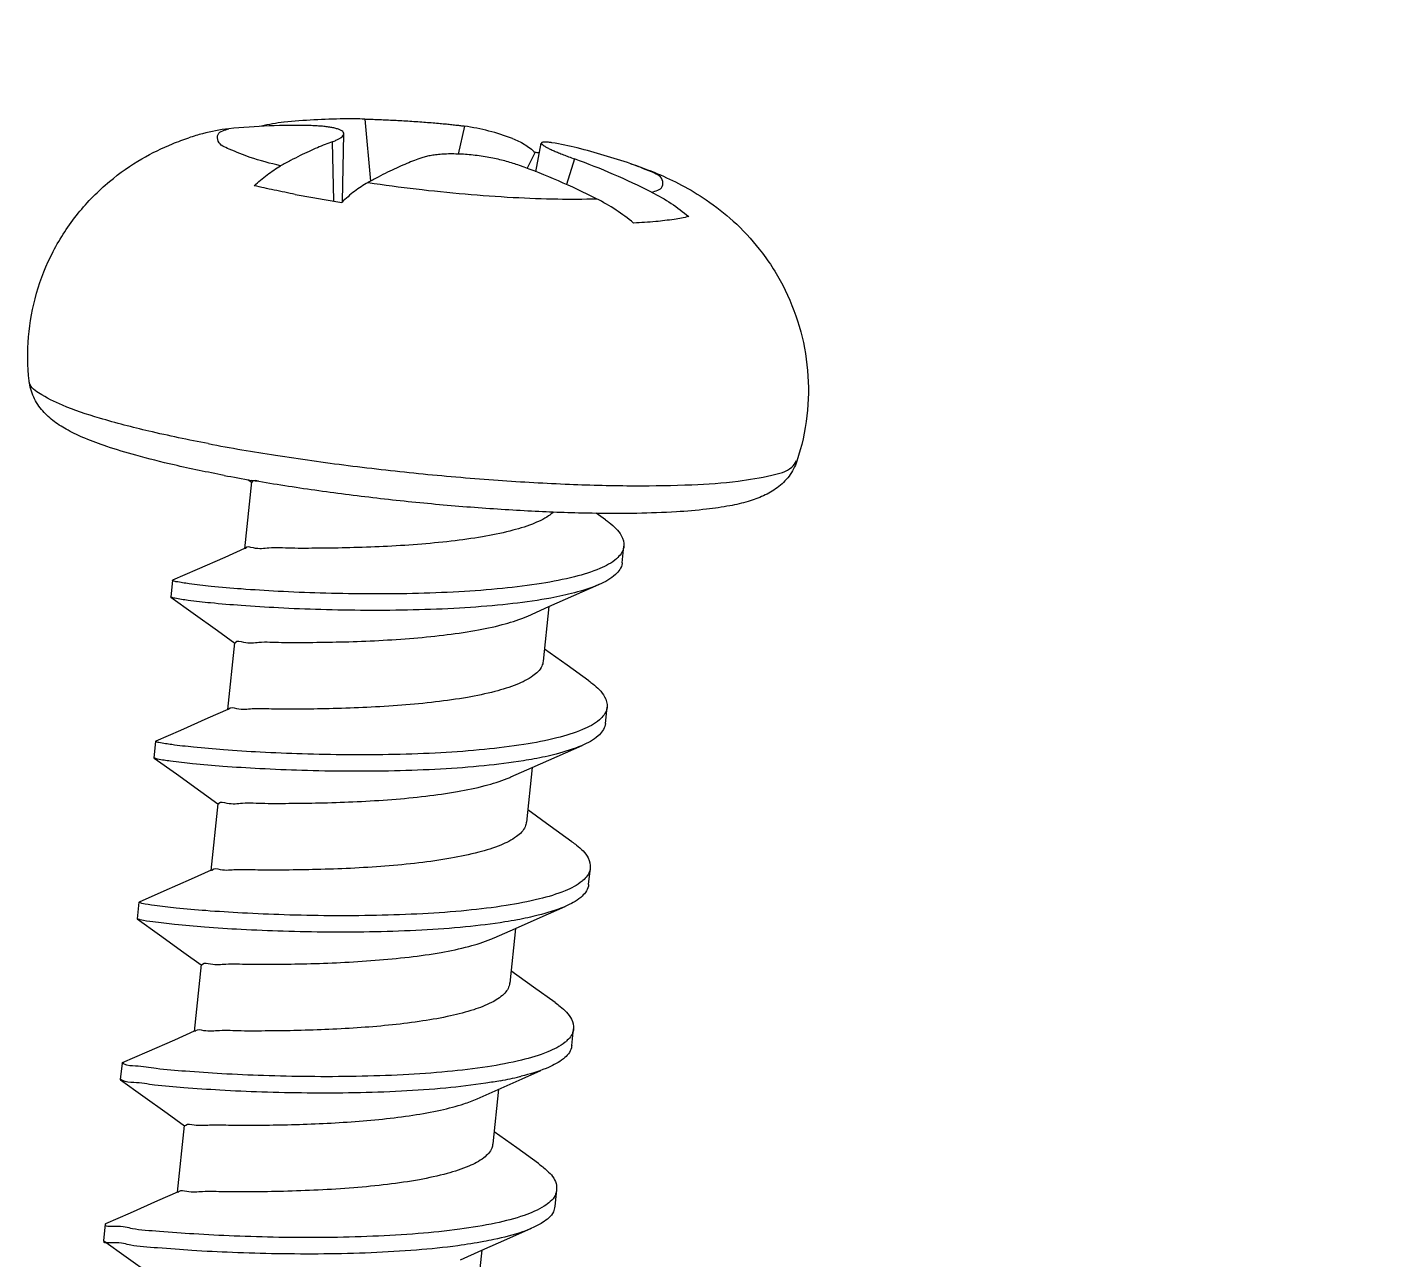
# Model space of a CAD drawing. Header units: millimetres. Extents: x -2947 to 97, y -3022 to 322.
# Drawn here: x -1383.73 to -1374.53, y -1985.04 to -1976.74 of the extents above; entities that cross this region are included whole.
import ezdxf

# ---------------------------------------------------------------- set-up
doc = ezdxf.new("R2010")
doc.units = ezdxf.units.MM
doc.layers.get('0').update_dxf_attribs({"linetype": 'CONTINUOUS'})

msp = doc.modelspace()

# ---------------------------------------------------------------- linework, layer by layer
at = {"color": 7}
for p, q in [((-1381.4577, -1977.3566), (-1381.4209, -1977.7754)), ((-1380.787, -1977.4041), (-1380.8293, -1977.5925)), ((-1381.6773, -1977.5096), (-1381.6696, -1977.9082)), ((-1381.6081, -1977.9127), (-1381.6001, -1977.4553)), ((-1380.3068, -1977.711), (-1380.2699, -1977.5178)), ((-1380.3649, -1977.6887), (-1380.3111, -1977.5814)), ((-1380.0462, -1977.6251), (-1380.0999, -1977.7976)), ((-1382.222, -1979.8003), (-1382.2689, -1980.2498)), ((-1382.2459, -1979.7838), (-1382.2209, -1979.8019)), ((-1379.8372, -1980.0559), (-1379.9001, -1980.011)), ((-1382.2675, -1980.2485), (-1382.4013, -1980.3081)), ((-1382.2614, -1980.247), (-1382.2626, -1980.25)), ((-1379.725, -1980.3441), (-1379.7134, -1980.2333)), ((-1382.4013, -1980.3081), (-1382.5861, -1980.3897)), ((-1382.7538, -1980.4637), (-1382.7653, -1980.5745)), ((-1382.7538, -1980.4637), (-1382.7525, -1980.4626)), ((-1382.5861, -1980.3897), (-1382.7525, -1980.4626)), ((-1380.2183, -1980.6397), (-1380.0503, -1980.5655)), ((-1380.0503, -1980.5655), (-1379.8827, -1980.4921)), ((-1382.7643, -1980.576), (-1382.7653, -1980.5745)), ((-1382.7643, -1980.576), (-1382.6139, -1980.6835)), ((-1380.3617, -1980.7035), (-1380.2183, -1980.6397)), ((-1380.2183, -1980.6397), (-1380.2567, -1981.0075)), ((-1382.6139, -1980.6835), (-1382.4499, -1980.8015)), ((-1382.4499, -1980.8015), (-1382.334, -1980.8856)), ((-1382.3351, -1980.8839), (-1382.382, -1981.3335)), ((-1380.0965, -1981.035), (-1380.2482, -1980.9259)), ((-1379.9503, -1981.1395), (-1380.0965, -1981.035)), ((-1382.5143, -1981.3917), (-1382.6991, -1981.4733)), ((-1382.3806, -1981.3321), (-1382.5143, -1981.3917)), ((-1382.374, -1981.3306), (-1382.3756, -1981.3339)), ((-1379.8381, -1981.4277), (-1379.8265, -1981.3169)), ((-1382.6991, -1981.4733), (-1382.8656, -1981.5462)), ((-1382.8668, -1981.5473), (-1382.8784, -1981.6582)), ((-1382.8668, -1981.5473), (-1382.8656, -1981.5462)), ((-1380.1634, -1981.6491), (-1379.9958, -1981.5757)), ((-1382.8774, -1981.6596), (-1382.8784, -1981.6582)), ((-1382.8774, -1981.6596), (-1382.727, -1981.7672)), ((-1380.3314, -1981.7233), (-1380.1634, -1981.6491)), ((-1380.4748, -1981.7872), (-1380.3314, -1981.7233)), ((-1380.3314, -1981.7233), (-1380.3698, -1982.0912)), ((-1382.727, -1981.7672), (-1382.563, -1981.8852)), ((-1382.563, -1981.8852), (-1382.4471, -1981.9692)), ((-1382.4482, -1981.9675), (-1382.4951, -1982.4171)), ((-1380.2096, -1982.1186), (-1380.3613, -1982.0095)), ((-1380.0634, -1982.2232), (-1380.2096, -1982.1186)), ((-1379.9512, -1982.5114), (-1379.9396, -1982.4005)), ((-1382.6274, -1982.4753), (-1382.8122, -1982.5569)), ((-1382.4936, -1982.4157), (-1382.6274, -1982.4753)), ((-1382.8122, -1982.5569), (-1382.9787, -1982.6298)), ((-1382.9799, -1982.631), (-1382.9915, -1982.7418)), ((-1382.9799, -1982.631), (-1382.9787, -1982.6298)), ((-1380.2765, -1982.7327), (-1380.1089, -1982.6594)), ((-1382.9905, -1982.7432), (-1382.9915, -1982.7418)), ((-1382.9905, -1982.7432), (-1382.84, -1982.8508)), ((-1380.4445, -1982.8069), (-1380.2765, -1982.7327)), ((-1382.84, -1982.8508), (-1382.676, -1982.9688)), ((-1380.5879, -1982.8708), (-1380.4445, -1982.8069)), ((-1380.4445, -1982.8069), (-1380.4829, -1983.1748)), ((-1382.676, -1982.9688), (-1382.5601, -1983.0528)), ((-1382.5613, -1983.0512), (-1382.6082, -1983.5007)), ((-1380.3226, -1983.2023), (-1380.4744, -1983.0931)), ((-1380.1765, -1983.3068), (-1380.3226, -1983.2023)), ((-1382.6067, -1983.4993), (-1382.7405, -1983.559)), ((-1380.0642, -1983.595), (-1380.0527, -1983.4842)), ((-1382.7405, -1983.559), (-1382.9253, -1983.6405)), ((-1382.9253, -1983.6405), (-1383.0917, -1983.7134)), ((-1383.093, -1983.7146), (-1383.1046, -1983.8254)), ((-1383.093, -1983.7146), (-1383.0917, -1983.7134)), ((-1380.3997, -1983.8208), (-1380.2725, -1983.7651)), ((-1380.222, -1983.743), (-1380.2382, -1983.7498)), ((-1383.1036, -1983.8268), (-1383.1046, -1983.8254)), ((-1383.1036, -1983.8268), (-1382.9531, -1983.9344)), ((-1380.6019, -1983.9102), (-1380.3997, -1983.8208)), ((-1382.9531, -1983.9344), (-1382.7891, -1984.0524)), ((-1380.701, -1983.9544), (-1380.6019, -1983.9102)), ((-1380.5576, -1983.8906), (-1380.596, -1984.2584)), ((-1382.7891, -1984.0524), (-1382.6732, -1984.1364)), ((-1382.6744, -1984.1348), (-1382.7213, -1984.5843)), ((-1380.4357, -1984.2859), (-1380.5874, -1984.1767)), ((-1380.2895, -1984.3904), (-1380.4357, -1984.2859)), ((-1382.7198, -1984.583), (-1382.8536, -1984.6426)), ((-1380.1773, -1984.6786), (-1380.1658, -1984.5678)), ((-1382.8536, -1984.6426), (-1383.0384, -1984.7242)), ((-1383.2061, -1984.7982), (-1383.2177, -1984.909)), ((-1383.2061, -1984.7982), (-1383.2048, -1984.797)), ((-1383.0384, -1984.7242), (-1383.2048, -1984.797)), ((-1380.5026, -1984.9), (-1380.3351, -1984.8266)), ((-1383.2167, -1984.9104), (-1383.2177, -1984.909)), ((-1383.2167, -1984.9104), (-1383.0662, -1985.018)), ((-1380.8141, -1985.038), (-1380.6707, -1984.9742)), ((-1380.6707, -1984.9742), (-1380.7091, -1985.342)), ((-1380.6707, -1984.9742), (-1380.5026, -1984.9)), ((-1383.0662, -1985.018), (-1382.9022, -1985.136))]:
    msp.add_line(p, q, dxfattribs=at)
for centre, radius, start, end in [((-1382.2607, -1978.5204), 1.1041, 95.88624, 105.19981), ((-1381.9333, -1981.6916), 4.2922, 88.60915, 95.89235), ((-1381.8892, -1978.4766), 1.1044, 95.88722, 103.91871), ((-1381.5622, -1981.6424), 4.287, 90.48299, 95.89534), ((-1381.5618, -1981.6635), 4.3081, 88.61515, 90.48567), ((-1381.0229, -1978.9927), 1.606, 69.64445, 81.55399), ((-1382.0708, -1979.2206), 1.8296, 105.19044, 108.227), ((-1380.4323, -1979.0967), 1.5978, 75.32328, 81.57089), ((-1381.9833, -1988.2893), 10.8377, 80.97289, 81.12395), ((-1381.6772, -1982.1228), 4.7844, 63.29364, 70.06871), ((-1381.5474, -1983.3553), 6, 71.73994, 75.32629), ((-1382.0486, -1982.1668), 4.7844, 63.29364, 70.06871), ((-1380.1325, -1968.3897), 9.6421, 259.27894, 261.16355), ((-1380.2321, -1968.3157), 11.6451, 259.24069, 260.16986), ((-1380.1743, -1982.2751), 0.2791, 310.17378, 311.35923), ((-1380.2868, -1983.3572), 0.2799, 309.27831, 311.22162), ((-1380.977, -1981.4868), 2.3856, 280.44639, 283.6252), ((-1380.8918, -1981.8492), 2.0133, 283.70024, 283.98341)]:
    msp.add_arc(centre, radius, start, end, dxfattribs=at)
for points, start_tangent, end_tangent in [([(-1317.1107, -1945.9238), (-1335.1176, -1957.6048), (-1351.0873, -1968.8553), (-1366.0505, -1980.3208), (-1380.5586, -1992.4948)], (-0.848939, -0.528491), (-0.750341, -0.661051)), ([(-1378.4646, -1989.6319), (-1374.2519, -1986.0681), (-1365.8385, -1979.2323), (-1357.063, -1972.4609), (-1347.9309, -1965.7579), (-1338.4477, -1959.1271), (-1328.6195, -1952.5723), (-1318.4522, -1946.0974)], (0.758958, 0.651139), (0.848939, 0.528491)), ([(-1382.0256, -1977.6719), (-1382.2299, -1977.6147), (-1382.372, -1977.5584), (-1382.4452, -1977.5059), (-1382.4459, -1977.4597), (-1382.374, -1977.422)], (-0.971348, 0.237662), (0.956396, 0.292072)), ([(-1381.6001, -1977.4554), (-1381.6007, -1977.4505), (-1381.6067, -1977.4412), (-1381.6186, -1977.4326), (-1381.6365, -1977.4249), (-1381.6596, -1977.4181), (-1381.687, -1977.4125), (-1381.7177, -1977.4081), (-1381.7513, -1977.4046), (-1381.7883, -1977.4022), (-1381.8291, -1977.4006)], (0.019794, 0.999804), (-0.999708, 0.024156)), ([(-1381.4577, -1977.3566), (-1381.4142, -1977.3578), (-1381.3694, -1977.3594), (-1381.3229, -1977.3613), (-1381.274, -1977.3636), (-1381.2222, -1977.3663), (-1381.1686, -1977.3694), (-1381.1147, -1977.3729), (-1381.0619, -1977.3767), (-1381.0108, -1977.3806), (-1380.9628, -1977.3847), (-1380.9191, -1977.3887), (-1380.8803, -1977.3926), (-1380.8456, -1977.3965), (-1380.84, -1977.3971)], (0.999708, -0.024156), (0.993029, -0.117869)), ([(-1380.84, -1977.3971), (-1380.8146, -1977.4003), (-1380.787, -1977.4041)], (0.993029, -0.117869), (0.989199, -0.14658)), ([(-1383.7183, -1979.1201), (-1383.7227, -1978.8241), (-1383.6688, -1978.53), (-1383.5566, -1978.2485), (-1383.3883, -1977.9913), (-1383.1771, -1977.7768), (-1382.9591, -1977.6241), (-1382.7523, -1977.5228), (-1382.6431, -1977.4827)], (-0.111777, 0.993733), (0.949717, 0.31311)), ([(-1381.6773, -1977.5096), (-1381.7255, -1977.5281), (-1381.7778, -1977.5496), (-1381.834, -1977.5744), (-1381.8941, -1977.6028), (-1381.958, -1977.6352), (-1382.0256, -1977.6719)], (-0.937597, -0.347724), (-0.872025, -0.489461)), ([(-1381.6773, -1977.5096), (-1381.6525, -1977.4995), (-1381.6327, -1977.4897), (-1381.6174, -1977.48), (-1381.6067, -1977.4702), (-1381.6009, -1977.4603), (-1381.6001, -1977.4554)], (0.937597, 0.347724), (0.019794, 0.999804)), ([(-1380.4643, -1977.487), (-1380.3833, -1977.5268), (-1380.3111, -1977.5814)], (0.937831, -0.347093), (0.743658, -0.66856)), ([(-1380.2697, -1977.5178), (-1380.2691, -1977.5217), (-1380.2629, -1977.5286), (-1380.2509, -1977.5372), (-1380.2333, -1977.5473), (-1380.2106, -1977.5587), (-1380.1839, -1977.5709), (-1380.1542, -1977.5836), (-1380.1215, -1977.5967), (-1380.0857, -1977.6105), (-1380.0462, -1977.6251)], (-0.108921, -0.99405), (0.940272, -0.340424)), ([(-1380.1981, -1977.5161), (-1380.2215, -1977.5131), (-1380.2401, -1977.5117), (-1380.2544, -1977.5117), (-1380.2643, -1977.5133), (-1380.2694, -1977.5166), (-1380.2697, -1977.5178)], (-0.989199, 0.14658), (-0.108921, -0.99405)), ([(-1381.0883, -1977.6216), (-1381.1366, -1977.6401), (-1381.1888, -1977.6616), (-1381.2451, -1977.6864), (-1381.3052, -1977.7149), (-1381.3691, -1977.7472), (-1381.4367, -1977.7839)], (-0.937597, -0.347724), (-0.872025, -0.489461)), ([(-1380.4177, -1977.6691), (-1380.4598, -1977.6548), (-1380.5034, -1977.642), (-1380.5489, -1977.6303), (-1380.597, -1977.6198), (-1380.648, -1977.6105), (-1380.7012, -1977.6027), (-1380.7549, -1977.5969), (-1380.8077, -1977.5932), (-1380.8589, -1977.5916), (-1380.9074, -1977.5921), (-1380.9518, -1977.5947), (-1380.9915, -1977.599), (-1381.0272, -1977.6049), (-1381.0594, -1977.6124), (-1381.0883, -1977.6216)], (-0.940272, 0.340424), (-0.937597, -0.347724)), ([(-1382.2026, -1977.8054), (-1382.1163, -1977.7316), (-1382.0256, -1977.6719)], (0.722878, 0.690976), (0.872025, 0.489461)), ([(-1379.6674, -1977.6574), (-1379.4876, -1977.7243), (-1379.3254, -1977.8008), (-1379.1589, -1977.9009), (-1378.9779, -1978.0435), (-1378.8022, -1978.232), (-1378.6446, -1978.4753), (-1378.5331, -1978.7521), (-1378.4773, -1979.0489), (-1378.4816, -1979.3555), (-1378.5488, -1979.6596)], (0.949644, -0.313331), (-0.314538, -0.949245)), ([(-1379.527, -1977.8489), (-1379.4551, -1977.8112), (-1379.4557, -1977.765), (-1379.5289, -1977.7125), (-1379.6674, -1977.6575)], (0.956396, 0.292072), (-0.94258, 0.333982)), ([(-1381.9262, -1977.8636), (-1382.0696, -1977.8349), (-1382.2026, -1977.8054)], (-0.982391, 0.186837), (-0.973737, 0.227676)), ([(-1381.4367, -1977.7839), (-1381.5272, -1977.8435), (-1381.6136, -1977.9174)], (-0.872025, -0.489461), (-0.722878, -0.690976)), ([(-1381.4367, -1977.7839), (-1381.1132, -1977.8271), (-1380.7818, -1977.8609), (-1380.4587, -1977.8838), (-1380.1593, -1977.8946), (-1379.8984, -1977.8929)], (0.988948, -0.148261), (0.999425, 0.033901)), ([(-1379.6486, -1978.0566), (-1379.7667, -1977.9691), (-1379.8984, -1977.8929)], (-0.770417, 0.637541), (-0.893562, 0.448939)), ([(-1379.527, -1977.8489), (-1379.3954, -1977.925), (-1379.2771, -1978.0126)], (0.893562, -0.448939), (0.770417, -0.637541)), ([(-1379.2771, -1978.0126), (-1379.3751, -1978.032), (-1379.4996, -1978.0468), (-1379.6486, -1978.0566)], (-0.968291, -0.249823), (-0.998981, -0.045127)), ([(-1382.406, -1979.7561), (-1382.7428, -1979.6858), (-1383.0007, -1979.6209), (-1383.1954, -1979.5616), (-1383.3427, -1979.5065), (-1383.4567, -1979.4525), (-1383.5491, -1979.394), (-1383.6273, -1979.322), (-1383.6877, -1979.2292), (-1383.7183, -1979.1201)], (-0.982391, 0.186837), (-0.111777, 0.993733)), ([(-1382.5121, -1979.5425), (-1382.9123, -1979.4582), (-1383.2442, -1979.3709), (-1383.4949, -1979.2838), (-1383.6548, -1979.2005), (-1383.7178, -1979.124), (-1383.7177, -1979.1201)], (-0.982391, 0.186837), (0.049405, 0.998779)), ([(-1382.5121, -1979.5425), (-1382.0588, -1979.6205), (-1381.5699, -1979.6893), (-1381.0643, -1979.7461), (-1380.5612, -1979.7888), (-1380.0801, -1979.8158), (-1379.6394, -1979.826), (-1379.2561, -1979.819), (-1378.9449, -1979.7951), (-1378.7178, -1979.7552), (-1378.5835, -1979.7009), (-1378.552, -1979.6582)], (0.982391, -0.186837), (0.383202, 0.923664)), ([(-1378.5488, -1979.6596), (-1378.6019, -1979.7608), (-1378.6816, -1979.8399), (-1378.7737, -1979.8939), (-1378.8769, -1979.9318), (-1379.0004, -1979.9609), (-1379.1568, -1979.9842), (-1379.3604, -1980.0018), (-1379.6269, -1980.0118), (-1379.9708, -1980.0108), (-1380.3597, -1979.9964), (-1380.7713, -1979.9693), (-1381.1939, -1979.9305), (-1381.6153, -1979.881), (-1382.0232, -1979.8224), (-1382.2202, -1979.7898)], (-0.314538, -0.949245), (-0.985292, 0.170882)), ([(-1382.2163, -1979.8019), (-1382.2145, -1979.7975), (-1382.175, -1979.7921)], (0.267868, 0.963456), (0.972157, -0.234332)), ([(-1380.1911, -1980.0063), (-1380.2207, -1980.0287), (-1380.3301, -1980.0839), (-1380.4809, -1980.131), (-1380.666, -1980.1695), (-1380.8768, -1980.1995), (-1381.1032, -1980.2212), (-1381.3345, -1980.2356), (-1381.5596, -1980.2436), (-1381.768, -1980.2468)], (-0.752005, -0.659157), (-0.999977, -0.006777)), ([(-1379.8374, -1980.0561), (-1379.8126, -1980.0743), (-1379.7316, -1980.161), (-1379.7137, -1980.2333)], (0.816484, -0.577369), (-0.075567, -0.997141)), ([(-1381.768, -1980.2468), (-1381.954, -1980.2468), (-1382.1048, -1980.2455), (-1382.2087, -1980.2449), (-1382.2614, -1980.247)], (-0.999977, -0.006777), (-0.435784, -0.900051)), ([(-1379.7137, -1980.2333), (-1379.7149, -1980.2426), (-1379.7635, -1980.3172)], (-0.075567, -0.997141), (-0.744846, -0.667236)), ([(-1379.7635, -1980.3172), (-1379.8754, -1980.3831), (-1380.0458, -1980.439), (-1380.2676, -1980.4839), (-1380.5311, -1980.5176), (-1380.825, -1980.5401), (-1381.1365, -1980.5521), (-1381.4523, -1980.5546), (-1381.7585, -1980.549), (-1382.0421, -1980.5372), (-1382.2906, -1980.5213), (-1382.4935, -1980.5036), (-1382.642, -1980.4864), (-1382.7298, -1980.4721), (-1382.753, -1980.463)], (-0.744846, -0.667236), (-0.663873, 0.747845)), ([(-1379.7251, -1980.3441), (-1379.7256, -1980.3491), (-1379.7707, -1980.4242), (-1379.8793, -1980.4906), (-1379.8827, -1980.4921)], (-0.086796, -0.996226), (-0.920432, -0.390904)), ([(-1379.8827, -1980.4921), (-1380.0468, -1980.547), (-1380.2049, -1980.582)], (-0.920432, -0.390904), (-0.98343, -0.181291)), ([(-1380.2049, -1980.582), (-1380.2662, -1980.5926), (-1380.528, -1980.6269), (-1380.8207, -1980.6501), (-1381.1319, -1980.6626), (-1381.4479, -1980.6655), (-1381.7551, -1980.6603), (-1382.0403, -1980.6487), (-1382.291, -1980.633), (-1382.4965, -1980.6153), (-1382.6478, -1980.598), (-1382.7386, -1980.5835), (-1382.7638, -1980.5751)], (-0.98343, -0.181291), (-0.849122, 0.528197)), ([(-1381.8342, -1980.8809), (-1381.6241, -1980.8776), (-1381.3942, -1980.8693), (-1381.1574, -1980.8544), (-1380.9293, -1980.832), (-1380.7171, -1980.801), (-1380.5328, -1980.7614), (-1380.3839, -1980.713), (-1380.3617, -1980.7036)], (0.999977, 0.006777), (0.913409, 0.407043)), ([(-1382.3291, -1980.8853), (-1382.3276, -1980.8811), (-1382.2748, -1980.879), (-1382.171, -1980.8796), (-1382.0202, -1980.8809), (-1381.8342, -1980.8809)], (0.22856, 0.97353), (0.999977, 0.006777)), ([(-1380.2577, -1981.0073), (-1380.2664, -1981.0412), (-1380.3261, -1981.1069), (-1380.4336, -1981.1637), (-1380.5823, -1981.2116), (-1380.768, -1981.2512), (-1380.9819, -1981.2822), (-1381.2098, -1981.3044), (-1381.4443, -1981.319), (-1381.6712, -1981.3272), (-1381.8811, -1981.3304)], (-0.099829, -0.995005), (-0.999977, -0.006777)), ([(-1379.9505, -1981.1398), (-1379.9226, -1981.1604), (-1379.8433, -1981.247), (-1379.8268, -1981.3169)], (0.815901, -0.578191), (-0.071594, -0.997434)), ([(-1381.8811, -1981.3304), (-1382.0665, -1981.3305), (-1382.2166, -1981.3291), (-1382.3203, -1981.3285), (-1382.374, -1981.3306)], (-0.999977, -0.006777), (-0.504702, -0.863294)), ([(-1379.8268, -1981.3169), (-1379.8284, -1981.3284), (-1379.8788, -1981.4028)], (-0.071594, -0.997434), (-0.754614, -0.65617)), ([(-1379.8788, -1981.4028), (-1379.9924, -1981.4684), (-1380.1644, -1981.524), (-1380.3875, -1981.5686), (-1380.652, -1981.602), (-1380.9465, -1981.6242), (-1381.2584, -1981.6359), (-1381.574, -1981.6381), (-1381.8798, -1981.6324), (-1382.1625, -1981.6204), (-1382.41, -1981.6045), (-1382.6115, -1981.5867), (-1382.7584, -1981.5696), (-1382.8444, -1981.5554), (-1382.8658, -1981.5464)], (-0.754614, -0.65617), (-0.671325, 0.741163)), ([(-1379.8383, -1981.4277), (-1379.8394, -1981.4363), (-1379.8874, -1981.511), (-1379.9958, -1981.5758)], (-0.077222, -0.997014), (-0.920786, -0.390068)), ([(-1379.9958, -1981.5758), (-1379.9988, -1981.577), (-1380.1689, -1981.633), (-1380.3181, -1981.6656)], (-0.920786, -0.390068), (-0.98339, -0.181505)), ([(-1380.3181, -1981.6656), (-1380.3904, -1981.6781), (-1380.6538, -1981.7119), (-1380.9477, -1981.7345), (-1381.2594, -1981.7465), (-1381.5753, -1981.749), (-1381.8818, -1981.7435), (-1382.1657, -1981.7317), (-1382.4145, -1981.7158), (-1382.6177, -1981.6981), (-1382.7664, -1981.6809), (-1382.8543, -1981.6666), (-1382.8766, -1981.6583)], (-0.98339, -0.181505), (-0.837419, 0.546561)), ([(-1381.9473, -1981.9645), (-1381.7373, -1981.9613), (-1381.5105, -1981.9531), (-1381.276, -1981.9384), (-1381.0481, -1981.9163), (-1380.8342, -1981.8853), (-1380.6485, -1981.8457), (-1380.4998, -1981.7978), (-1380.4748, -1981.7872)], (0.999977, 0.006777), (0.913227, 0.407452)), ([(-1382.4422, -1981.9693), (-1382.4402, -1981.9647), (-1382.3865, -1981.9626), (-1382.2828, -1981.9632), (-1382.1326, -1981.9645), (-1381.9473, -1981.9645)], (0.286304, 0.958139), (0.999977, 0.006777)), ([(-1380.3708, -1982.0909), (-1380.3785, -1982.1227), (-1380.4367, -1982.1887), (-1380.5431, -1982.2459), (-1380.6912, -1982.2942), (-1380.8791, -1982.3345), (-1381.0946, -1982.3658), (-1381.3225, -1982.388), (-1381.5552, -1982.4026), (-1381.7833, -1982.4108), (-1381.9942, -1982.4141)], (-0.094858, -0.995491), (-0.999977, -0.006777)), ([(-1380.0636, -1982.2234), (-1380.0327, -1982.2464), (-1379.9551, -1982.3329), (-1379.94, -1982.4005)], (0.815327, -0.579001), (-0.068758, -0.997633)), ([(-1381.9942, -1982.4141), (-1382.1785, -1982.4141), (-1382.3272, -1982.4128), (-1382.4305, -1982.4121), (-1382.486, -1982.4141)], (-0.999977, -0.006777), (-0.695996, -0.718046)), ([(-1379.94, -1982.4005), (-1379.942, -1982.4142), (-1379.9898, -1982.4846)], (-0.068758, -0.997633), (-0.750491, -0.660881)), ([(-1379.9942, -1982.4884), (-1380.1095, -1982.5537), (-1380.283, -1982.609), (-1380.5074, -1982.6533), (-1380.7729, -1982.6864), (-1381.068, -1982.7083), (-1381.3802, -1982.7197), (-1381.6957, -1982.7217), (-1382.0011, -1982.7157), (-1382.283, -1982.7037), (-1382.5293, -1982.6876), (-1382.7294, -1982.6699), (-1382.8747, -1982.6528), (-1382.9589, -1982.6387), (-1382.9786, -1982.6298)], (-0.764005, -0.645211), (-0.670312, 0.742079)), ([(-1382.486, -1982.4141), (-1382.4894, -1982.4184)], (-0.695996, -0.718046), (-0.528164, -0.849142)), ([(-1379.9515, -1982.5113), (-1379.9532, -1982.5235), (-1380.0042, -1982.5979), (-1380.1088, -1982.6594)], (-0.070577, -0.997506), (-0.920724, -0.390215)), ([(-1380.1088, -1982.6594), (-1380.1184, -1982.6634), (-1380.2911, -1982.7189), (-1380.4312, -1982.7493)], (-0.920724, -0.390215), (-0.983345, -0.181749)), ([(-1380.4312, -1982.7493), (-1380.5147, -1982.7635), (-1380.7798, -1982.7968), (-1381.0748, -1982.8189), (-1381.387, -1982.8305), (-1381.7027, -1982.8326), (-1382.0085, -1982.8267), (-1382.291, -1982.8147), (-1382.538, -1982.7987), (-1382.7388, -1982.7809), (-1382.8849, -1982.7638), (-1382.9699, -1982.7496), (-1382.9893, -1982.7415)], (-0.983345, -0.181749), (-0.818345, 0.574727)), ([(-1382.0604, -1983.0481), (-1381.8495, -1983.0449), (-1381.6214, -1983.0366), (-1381.3887, -1983.022), (-1381.1608, -1982.9998), (-1380.9453, -1982.9686), (-1380.7574, -1982.9282), (-1380.6092, -1982.8799), (-1380.5879, -1982.8708)], (0.999977, 0.006777), (0.913521, 0.406791)), ([(-1382.5563, -1983.0537), (-1382.5521, -1983.0481), (-1382.4966, -1983.0462), (-1382.3934, -1983.0469), (-1382.2447, -1983.0482), (-1382.0604, -1983.0481)], (0.456024, 0.889967), (0.999977, 0.006777)), ([(-1380.4831, -1983.1747), (-1380.4845, -1983.1851), (-1380.5228, -1983.2494), (-1380.606, -1983.3065)], (-0.083103, -0.996541), (-0.889994, -0.455972)), ([(-1380.606, -1983.3065), (-1380.725, -1983.3546), (-1380.8815, -1983.3964), (-1381.0679, -1983.4305), (-1381.2721, -1983.4566), (-1381.483, -1983.4751), (-1381.7001, -1983.4877), (-1381.9126, -1983.4948), (-1382.1073, -1983.4977)], (-0.889994, -0.455972), (-0.999977, -0.006777)), ([(-1380.1766, -1983.307), (-1380.1428, -1983.3325), (-1380.0669, -1983.4189), (-1380.0532, -1983.4841)], (0.814764, -0.579792), (-0.067111, -0.997745)), ([(-1382.5985, -1983.4976), (-1382.603, -1983.5022)], (-0.77656, -0.630043), (-0.612169, -0.790727)), ([(-1382.1073, -1983.4977), (-1382.2904, -1983.4977), (-1382.4375, -1983.4964), (-1382.542, -1983.4958), (-1382.5985, -1983.4976)], (-0.999977, -0.006777), (-0.77656, -0.630043)), ([(-1380.0532, -1983.4841), (-1380.0557, -1983.5), (-1380.1024, -1983.5678)], (-0.067111, -0.997745), (-0.751911, -0.659264)), ([(-1380.1096, -1983.5739), (-1380.2266, -1983.639)], (-0.773843, -0.633377), (-0.925444, -0.378883)), ([(-1380.0648, -1983.5949), (-1380.0672, -1983.6107), (-1380.1211, -1983.6847), (-1380.222, -1983.743)], (-0.067102, -0.997746), (-0.918663, -0.395041)), ([(-1380.2266, -1983.639), (-1380.4034, -1983.6944), (-1380.6317, -1983.7387), (-1380.9013, -1983.7715), (-1381.2004, -1983.793), (-1381.516, -1983.8038), (-1381.834, -1983.8051), (-1382.1405, -1983.7985), (-1382.4221, -1983.7859), (-1382.6662, -1983.7694), (-1382.8623, -1983.7514), (-1383.0017, -1983.7344), (-1383.0784, -1983.7208), (-1383.0892, -1983.7127), (-1383.0896, -1983.7122)], (-0.925444, -0.378883), (-0.575082, 0.818096)), ([(-1380.2382, -1983.7498), (-1380.4053, -1983.8029)], (-0.925444, -0.378883), (-0.970359, -0.241668)), ([(-1380.5444, -1983.8328), (-1380.6432, -1983.8495), (-1380.9128, -1983.8823), (-1381.212, -1983.9038), (-1381.5275, -1983.9146), (-1381.8456, -1983.9159), (-1382.1521, -1983.9093), (-1382.4336, -1983.8967), (-1382.6778, -1983.8802), (-1382.8739, -1983.8623), (-1383.0133, -1983.8453), (-1383.09, -1983.8316), (-1383.1004, -1983.8239)], (-0.98318, -0.182641), (-0.675469, 0.737389)), ([(-1382.1734, -1984.1318), (-1381.9788, -1984.1289), (-1381.7662, -1984.1217), (-1381.5492, -1984.1092), (-1381.3382, -1984.0907), (-1381.134, -1984.0646), (-1380.9477, -1984.0304), (-1380.7912, -1983.9887), (-1380.701, -1983.9544)], (0.999977, 0.006777), (0.912014, 0.41016)), ([(-1382.6701, -1984.1375), (-1382.6646, -1984.1317), (-1382.6082, -1984.1298), (-1382.5037, -1984.1305), (-1382.3566, -1984.1318), (-1382.1734, -1984.1318)], (0.531885, 0.846817), (0.999977, 0.006777)), ([(-1380.5968, -1984.2583), (-1380.6033, -1984.2866), (-1380.6568, -1984.3513), (-1380.7579, -1984.4083), (-1380.9041, -1984.4579), (-1381.0912, -1984.4993), (-1381.3057, -1984.5312), (-1381.5332, -1984.554), (-1381.7718, -1984.5693), (-1382.0067, -1984.578), (-1382.2204, -1984.5813)], (-0.090429, -0.995903), (-0.999977, -0.006777)), ([(-1380.2896, -1984.3905), (-1380.2303, -1984.4388), (-1380.1706, -1984.5247), (-1380.1673, -1984.5676)], (0.812399, -0.583102), (-0.097917, -0.995195)), ([(-1382.7121, -1984.5813), (-1382.7159, -1984.5857)], (-0.733879, -0.67928), (-0.568617, -0.822603)), ([(-1382.2204, -1984.5813), (-1382.4034, -1984.5813), (-1382.5513, -1984.5801), (-1382.6563, -1984.5794), (-1382.7121, -1984.5813)], (-0.999977, -0.006777), (-0.733879, -0.67928)), ([(-1380.1673, -1984.5676), (-1380.1771, -1984.6048), (-1380.2092, -1984.647)], (-0.097917, -0.995195), (-0.73816, -0.674626)), ([(-1380.2092, -1984.647), (-1380.2497, -1984.677), (-1380.3853, -1984.7398), (-1380.5779, -1984.7921), (-1380.8193, -1984.833), (-1381.0988, -1984.8625), (-1381.4041, -1984.8808), (-1381.7218, -1984.8887), (-1382.038, -1984.8876), (-1382.3386, -1984.879), (-1382.6104, -1984.865), (-1382.8416, -1984.8478), (-1383.022, -1984.8299), (-1383.1437, -1984.8136), (-1383.2019, -1984.8018)], (-0.73816, -0.674626), (0.646032, 0.763311)), ([(-1380.1789, -1984.6785), (-1380.1887, -1984.7156), (-1380.2613, -1984.7878), (-1380.335, -1984.8266)], (-0.097917, -0.995195), (-0.915678, -0.401914)), ([(-1380.335, -1984.8266), (-1380.3968, -1984.8507), (-1380.5895, -1984.9029), (-1380.658, -1984.9165)], (-0.915678, -0.401914), (-0.983156, -0.182766)), ([(-1380.658, -1984.9165), (-1380.8309, -1984.9439), (-1381.1104, -1984.9733), (-1381.4157, -1984.9916), (-1381.7334, -1984.9995), (-1382.0495, -1984.9984), (-1382.3501, -1984.9898), (-1382.622, -1984.9758), (-1382.8532, -1984.9587), (-1383.0336, -1984.9407), (-1383.1553, -1984.9245), (-1383.2136, -1984.9129)], (-0.983156, -0.182766), (0.621016, 0.783798))]:
    msp.add_spline(points, degree=3, dxfattribs=dict(at, start_tangent=start_tangent, end_tangent=end_tangent))

doc.saveas('drawing.dxf')
